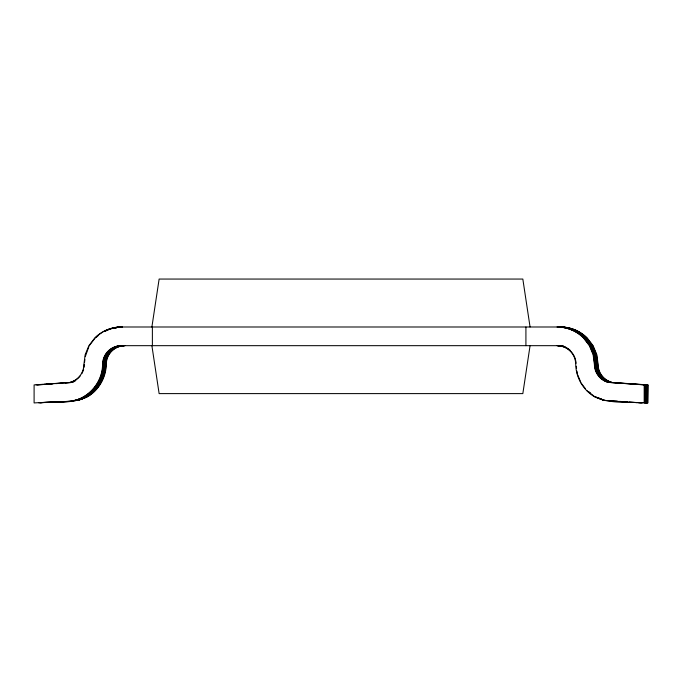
<?xml version="1.0" encoding="UTF-8"?>
<svg xmlns="http://www.w3.org/2000/svg" width="682" height="682" viewBox="0 0 682 682"><rect width="100%" height="100%" fill="white"/><g stroke="black" fill="none" stroke-linecap="round" stroke-linejoin="round"><path stroke-width="1.02" d="M84.525 362.415L84.9 359.516M85.284 356.609L88.899 346.575M151.89 326.993L159.128 279.057L522.83 279.057L530.067 326.993M530.067 345.672L522.83 393.608L159.128 393.608L151.89 345.672M89.274 345.672L95.207 337.931A37.357 37.348 0 0 1 102.939 331.998M74.892 400.428C90.817 396.063 102.479 380.863 102.573 364.35A18.678 18.678 0 0 1 121.251 345.672L560.749 345.672M75.259 400.428C91.183 396.063 102.854 380.863 102.939 364.35A18.678 18.678 0 0 1 121.618 345.672M75.728 400.428C91.652 396.063 103.314 380.863 103.408 364.35A18.678 18.678 0 0 1 122.087 345.672M76.563 400.428C92.488 396.063 104.15 380.863 104.244 364.35A18.678 18.678 0 0 1 122.922 345.672M76.93 400.428C92.854 396.063 104.525 380.863 104.61 364.35A18.678 18.678 0 0 1 123.289 345.672M77.398 400.428C93.323 396.063 104.985 380.863 105.079 364.35A18.678 18.678 0 0 1 123.757 345.672M77.765 400.428C93.69 396.063 105.36 380.863 105.446 364.35A18.678 18.678 0 0 1 124.124 345.672M124.959 345.672A18.678 18.678 0 0 0 106.281 364.35C106.068 377.496 98.89 389.925 87.611 396.694C71.141 404.486 51.858 401.579 34.1 402.943L34.1 384.904L70.894 382.389A18.678 18.678 0 0 0 75.395 380.522M42.949 384.46L36.137 384.904M44.228 384.307L71.039 382.466M43.094 384.529L37.442 384.904M46.274 384.307L52.616 383.864M55.788 383.642L62.13 383.199M65.31 382.977L70.596 382.611M38.934 402.943C56.956 400.155 78.848 405.56 92.837 390.76C99.606 383.591 103.494 374.205 103.775 364.35A18.678 18.678 0 0 1 122.453 345.672M40.605 402.943C58.763 400.095 80.86 405.679 94.977 390.76C101.746 383.591 105.633 374.205 105.915 364.35A18.678 18.678 0 0 1 124.593 345.672M557.041 326.993A37.357 37.348 0 0 1 583.451 337.931L589.384 345.672L593.118 354.683L594.389 364.35A18.678 18.678 0 0 0 608.233 382.389L644.558 384.904L644.558 402.943M646.229 402.943L646.229 384.904L645.863 402.943M557.041 345.672A18.678 18.678 0 0 1 575.719 364.35C575.932 377.496 583.11 389.925 594.389 396.694C610.859 404.486 630.142 401.579 647.9 402.943L647.9 384.904L647.533 402.943M647.9 384.904L610.74 382.389A18.678 18.678 0 0 1 596.895 364.35L595.625 354.683L591.891 345.672L585.957 337.931A37.357 37.348 0 0 0 559.547 326.993M646.229 384.904L608.6 382.389A18.678 18.678 0 0 1 594.755 364.35L593.485 354.683L589.751 345.672L583.818 337.931A37.357 37.348 0 0 0 557.407 326.993M609.077 400.649L617.321 401.169M619.657 401.391L627.423 401.911M629.171 402.056L636.945 402.576M638.693 402.721L643.066 402.943M641.395 402.943L603.766 400.428L594.755 396.694M598.293 397.819L604.602 400.428M595.224 396.694L604.235 400.428M589.035 391.945L590.586 393.139M587.023 390.76L593.988 396.106M581.09 383.028L585.42 388.672M577.731 374.912L580.714 382.125M576.341 366.285L576.588 368.212M576.972 371.119L577.356 374.017M647.065 402.943L647.065 384.904L646.698 402.943M645.394 402.943L645.394 384.904L645.027 402.943M644.192 384.904L644.192 402.943M525.916 326.993L525.916 345.672M152.376 326.993L152.376 345.672M609.069 382.389A18.678 18.678 0 0 1 595.224 364.35L593.954 354.683L590.22 345.672L584.286 337.931A37.357 37.348 0 0 0 557.876 326.993M609.435 382.389A18.678 18.678 0 0 1 595.591 364.35L594.32 354.683L590.586 345.672L584.653 337.931A37.357 37.348 0 0 0 558.243 326.993M557.876 345.672A18.678 18.678 0 0 1 566.358 347.709M567.211 348.17A18.678 18.678 0 0 1 570.374 350.471M558.243 345.672A18.678 18.678 0 0 1 566.725 347.709M609.904 382.389A18.678 18.678 0 0 1 596.059 364.35L594.789 354.683L591.055 345.672L585.122 337.931A37.357 37.348 0 0 0 558.711 326.993M610.271 382.389A18.678 18.678 0 0 1 596.426 364.35L595.156 354.683L591.422 345.672L585.488 337.931A37.357 37.348 0 0 0 559.078 326.993M558.711 345.672A18.678 18.678 0 0 1 563.545 346.311M559.078 345.672A18.678 18.678 0 0 1 563.912 346.311M557.407 345.672A18.678 18.678 0 0 1 573.076 354.18M573.579 355.007A18.678 18.678 0 0 1 575.446 359.516M575.676 360.463A18.678 18.678 0 0 1 576.06 363.378M611.106 382.389A18.678 18.678 0 0 1 597.262 364.35L595.991 354.683L592.257 345.672L586.324 337.931A37.357 37.348 0 0 0 559.913 326.993M611.575 382.389A18.678 18.678 0 0 1 597.73 364.35L596.46 354.683L592.726 345.672L586.793 337.931A37.357 37.348 0 0 0 560.382 326.993M611.942 382.389A18.678 18.678 0 0 1 598.097 364.35L596.827 354.683L593.093 345.672L587.159 337.931A37.357 37.348 0 0 0 560.749 326.993L121.251 326.993A37.357 37.348 0 0 0 94.841 337.931L88.907 345.672L85.173 354.683L83.903 364.35A18.678 18.678 0 0 1 70.058 382.389M84.27 364.35A18.678 18.678 0 0 1 84.039 367.274M83.63 369.184A18.678 18.678 0 0 1 81.763 373.685M80.101 376.106A18.678 18.678 0 0 1 70.425 382.389M103.792 331.529A37.357 37.348 0 0 1 121.618 326.993M75.762 380.522A18.678 18.678 0 0 1 71.26 382.389M104.627 331.529A37.357 37.348 0 0 1 111.857 328.536M112.786 328.272A37.357 37.348 0 0 1 121.481 327.01M96.367 337.258A37.357 37.348 0 0 1 98.575 335.322M104.261 331.529A37.357 37.348 0 0 1 111.49 328.536M112.419 328.272A37.357 37.348 0 0 1 122.087 326.993M113.621 328.272A37.357 37.348 0 0 1 121.345 327.045M113.255 328.272A37.357 37.348 0 0 1 121.95 327.01M74.491 381.409A18.678 18.678 0 0 1 71.729 382.389M119.111 327.454A37.357 37.348 0 0 1 122.035 327.113M118.745 327.454A37.357 37.348 0 0 1 121.669 327.113M114.457 328.272A37.357 37.348 0 0 1 116.349 327.812M118.276 327.454A37.357 37.348 0 0 1 122.18 327.045M114.09 328.272A37.357 37.348 0 0 1 115.983 327.812M117.909 327.454A37.357 37.348 0 0 1 121.814 327.045"/></g></svg>
